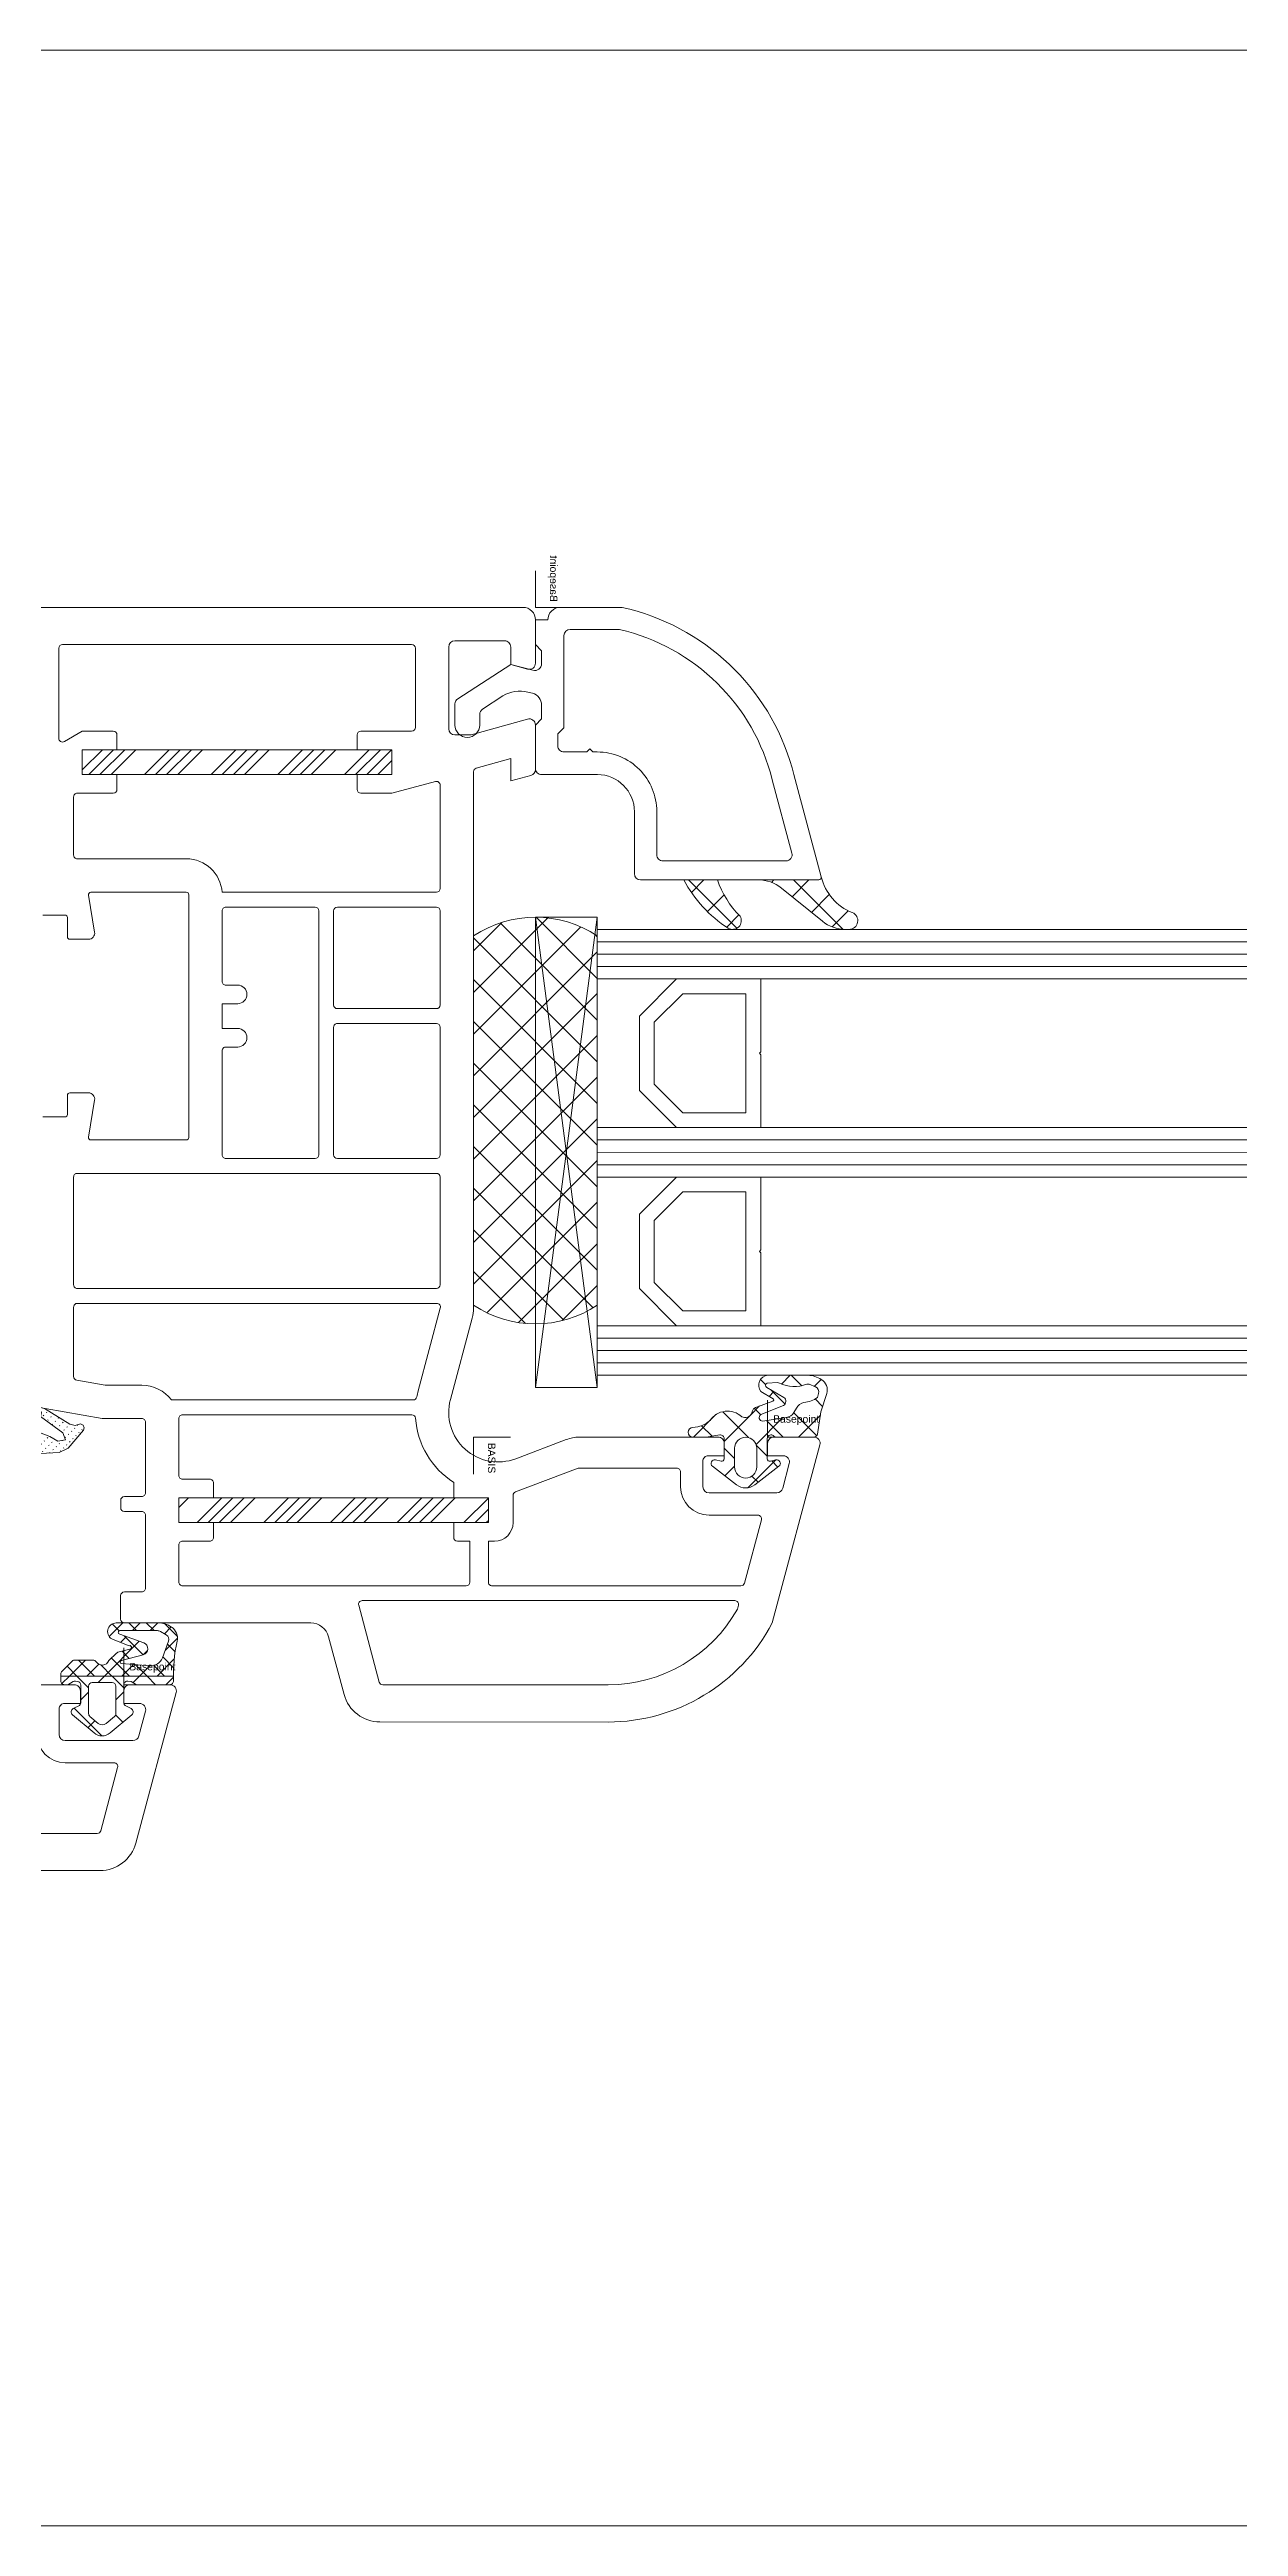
# Model space of a CAD drawing. Header units: millimetres. Extents: x 2258 to 5600, y 711 to 2563.
# Drawn here: x 3152.07 to 3155.78, y 2003.94 to 2011.66 of the extents above; entities that cross this region are included whole.
import ezdxf

# ---------------------------------------------------------------- set-up
doc = ezdxf.new("R2010")
doc.units = ezdxf.units.MM
for name, color, linetype, lineweight in [('PQI-A-IN-ELEV', 245, 'Continuous', 9), ('PQI-A-IN-FURN', 39, 'Continuous', 13), ('PQI-A-WIN', 140, 'Continuous', 13)]:
    doc.layers.add(name, color=color, linetype=linetype, lineweight=lineweight)
doc.styles.get("Standard").update_dxf_attribs({"font": 'arial.ttf'})
pattern_1 = [(135, (-4.599427157802303, -2.000253202709217), (1.414213562373095, 1.414213562373094), []), (44.99999999999997, (-4.599427157802303, -2.000253202709217), (1.414213562373095, -1.414213562373095), [])]

# ---------------------------------------------------------------- blocks, each defined once
blk = doc.blocks.new('*X39')
for p, q in [((31.19993464295712, -72.6786784701504), (31.97808007457636, -71.90053303853117)), ((32.67215374721784, -73.90053303853122), (34.67215374721786, -71.9005330385312)), ((33.5701797472178, -73.90053303853122), (35.57017974721782, -71.9005330385312)), ((34.46820574721787, -73.90053303853122), (36.46820574721791, -71.9005330385312)), ((35.36623374721781, -73.90053303853122), (37.36623374721785, -71.9005330385312)), ((38.06030741985939, -73.90053303853117), (40.06030741985934, -71.9005330385312)), ((38.95833341985932, -73.9005330385312), (40.95833341985929, -71.9005330385312)), ((39.85635941985942, -73.90053303853117), (41.85635941985938, -71.9005330385312)), ((40.75438741985936, -73.90053303853117), (42.75438741985934, -71.9005330385312)), ((43.44846109250081, -73.9005330385312), (45.44846109250085, -71.90053303853117)), ((44.34648709250078, -73.9005330385312), (46.34648709250081, -71.90053303853117)), ((45.24451309250085, -73.9005330385312), (47.24451309250087, -71.90053303853117)), ((46.14254109250079, -73.9005330385312), (48.14254109250082, -71.90053303853117)), ((48.83661476514236, -73.9005330385312), (50.83661476514234, -71.90053303853122)), ((49.73464076514229, -73.90053303853122), (51.73464076514229, -71.90053303853122)), ((50.6326667651424, -73.9005330385312), (52.63266676514238, -71.90053303853122)), ((51.53069476514231, -73.90053303853122), (53.53069476514233, -71.90053303853122)), ((54.22476843778382, -73.90053303853122), (56.19992510621398, -71.92537637010105)), ((55.12279443778377, -73.90053303853122), (56.19992510621395, -72.82340237010098)), ((56.02082043778384, -73.90053303853122), (56.19992510621395, -73.72142837010112))]:
    blk.add_line(p, q)
blk = doc.blocks.new('*X40')
for p, q in [((23.39988581483212, -13.12680322657752), (25.02614989936285, -11.50053914204682)), ((23.92417589936278, -13.50053914204682), (25.92417589936281, -11.50053914204682)), ((24.82220189936285, -13.50053914204682), (26.82220189936288, -11.50053914204682)), ((25.72022989936281, -13.50053914204682), (27.72022989936284, -11.50053914204682)), ((28.41430357200433, -13.50053914204685), (30.41430357200435, -11.50053914204682)), ((29.3123295720043, -13.50053914204685), (31.31232957200428, -11.50053914204685)), ((30.21035557200438, -13.50053914204685), (32.21035557200437, -11.50053914204682)), ((31.10838357200433, -13.50053914204685), (33.1083835720043, -11.50053914204685)), ((33.80245724464581, -13.50053914204682), (35.80245724464584, -11.50053914204682)), ((34.70048324464577, -13.50053914204682), (36.7004832446458, -11.50053914204682)), ((35.59850924464585, -13.50053914204682), (37.59850924464587, -11.50053914204682)), ((36.49653724464579, -13.50053914204682), (38.49653724464583, -11.50053914204682)), ((39.19061091728729, -13.50053914204682), (41.19061091728729, -11.50053914204679)), ((40.08863691728726, -13.50053914204682), (42.08863691728722, -11.50053914204682)), ((40.98666291728732, -13.50053914204682), (42.98666291728733, -11.50053914204679)), ((41.88469091728729, -13.50053914204682), (43.88469091728725, -11.50053914204682)), ((44.57876458992878, -13.50053914204682), (46.57876458992881, -11.50053914204682)), ((45.47679058992874, -13.50053914204682), (47.47679058992878, -11.50053914204682)), ((46.37481658992881, -13.50053914204682), (48.37481658992886, -11.50053914204682)), ((47.27284458992878, -13.50053914204682), (48.39987818543757, -12.37350554653801))]:
    blk.add_line(p, q)
blk = doc.blocks.new('*X41')
for p, q in [((54.99985186402648, -31.087261134794), (61.00601975375861, -25.08109324506187)), ((54.99985186402648, -27.71966508939307), (57.27450227647316, -25.44501467694639)), ((54.99985186402648, -34.45485718019493), (63.6577245844264, -25.79698445979503)), ((64.99985186402648, -33.32389141001726), (57.15847075292793, -25.48251029891871)), ((64.99985186402648, -29.95629536461633), (60.06881868517122, -25.02526218576104)), ((64.99985186402648, -36.6914874554182), (54.99985186402648, -26.69148745541818)), ((54.99985186402648, -37.82245322559585), (64.99985186402648, -27.82245322559587)), ((64.99985186402648, -26.5886993192154), (64.83690520496697, -26.42575266015587)), ((64.99985186402648, -40.05908350081911), (54.99985186402648, -30.05908350081912)), ((54.99985186402648, -41.19004927099679), (64.99985186402648, -31.1900492709968)), ((64.99985186402648, -43.42667954622004), (54.99985186402648, -33.42667954622005)), ((54.99985186402648, -44.55764531639772), (64.99985186402648, -34.55764531639772)), ((64.99985186402648, -46.794275591621), (54.99985186402648, -36.79427559162097)), ((54.99985186402648, -47.92524136179865), (64.99985186402648, -37.92524136179866)), ((64.99985186402648, -50.16187163702193), (54.99985186402648, -40.1618716370219)), ((54.99985186402648, -51.29283740719959), (64.99985186402648, -41.29283740719959)), ((64.99985186402648, -53.52946768242285), (54.99985186402648, -43.52946768242285)), ((54.99985186402648, -54.6604334526005), (64.99985186402648, -44.66043345260053)), ((64.66525748148851, -56.56246934528583), (54.99985186402648, -46.89706372782377)), ((56.06869944130799, -56.95918192071993), (64.99985186402648, -48.02802949800145)), ((62.29639050405407, -57.56119841325233), (54.99985186402648, -50.26465977322471)), ((58.64072724525436, -57.75475016217449), (64.99985186402648, -51.39562554340239)), ((59.1885293800865, -57.82093333468568), (54.99985186402647, -53.63225581862565)), ((62.16959604598446, -57.59347740684532), (64.99985186402645, -54.76322158880331))]:
    blk.add_line(p, q)
blk = doc.blocks.new('BASIS')
for q in [(0, 2.998156985077132), (3, 0)]:
    blk.add_line((0, 0), q)
blk.add_text('BASIS', height=0.6).set_placement((0.45, 1.17))
blk = doc.blocks.new('GLASDATABASE6')
for p, q in [((-35, 0), (-35, 60)), ((-34, 0), (-34, 60)), ((-33, 0), (-33, 60)), ((-19, 0), (-19, 60)), ((-18, 0), (-18, 60)), ((-17, 0), (-17, 60)), ((-3, 0), (-3, 60)), ((-2, 0), (-2, 60)), ((-1, 0), (-1, 60)), ((1, 0), (-37, -5)), ((1, -5), (-37, 0))]:
    blk.add_line(p, q)
for points in [[(-32, 0), (-32, 60), (-36, 60), (-36, 0)], [(-32, 13.2), (-26.12, 13.2), (-26, 13.1), (-25.88, 13.2), (-20, 13.2), (-20, 60), (-32, 60)], [(-16, 0), (-16, 60), (-20, 60), (-20, 0)], [(-16, 13.2), (-10.12, 13.2), (-10, 13.1), (-9.879999999999999, 13.2), (-4, 13.2), (-4, 60), (-16, 60)], [(0, 0), (0, 60), (-4, 60), (-4, 0)], [(-21.2, 12), (-21.2, 6.897056274847714), (-23.49705627484771, 4.6), (-28.50294372515229, 4.6), (-30.8, 6.897056274847714), (-30.8, 12)], [(-5.2, 12), (-5.2, 6.897056274847714), (-7.497056274847714, 4.6), (-12.50294372515229, 4.6), (-14.8, 6.897056274847714), (-14.8, 12)], [(-20, 6.4), (-23, 3.4), (-29, 3.4), (-32, 6.4), (-32, 0), (-20, 0)], [(-4, 6.4), (-7, 3.4), (-13, 3.4), (-16, 6.4), (-16, 0), (-4, 0)], [(1, 0), (1, -5), (-37, -5), (-37, 0)], [(0, 0), (0, 0)], [(0, 0), (0, 0)]]:
    blk.add_lwpolyline(points, close=True)
blk.add_blockref('BASIS', (5, -10))
blk = doc.blocks.new('BASEPOINT')
for p, q in [((0.0001424139276124947, -6.579969547004794e-08), (0.0001424139276124947, 2.998156919277449)), ((-7.890404418731123e-08, 0.0005381883725030789), (2.956911949821283, 0.0005381883725030789))]:
    blk.add_line(p, q)
blk.add_text('Basepoint', height=0.6).set_placement((0.4501424139276011, 1.169999934200292))
blk = doc.blocks.new('PRJ_INSERT_85_593613108106', base_point=(-0.0001424139276196001, -0.004747371343455598))
h = blk.add_hatch()
h.set_pattern_fill('NETZ', color=256, scale=2, angle=45, style=0)
h.set_pattern_definition([(45, (-0.01389161445933955, -1.505601863530956), (-1.414213562373095, 1.414213562373095), []), (135, (-0.01389161445933955, -1.505601863530956), (-1.414213562373095, -1.414213562373095), [])])
edge = h.paths.add_edge_path()
edge.add_line((-0.0240104108701189, -0.1176216631265561), (-0.02389214782785132, -1.751249792745625))
edge.add_arc((0.176107851648112, -1.75123531416989), 0.2000000000000078, 180.0041478063841, 284.6764953794309)
edge.add_line((0.2267800752628091, -1.944709668423684), (0.6662781662196124, -1.829602187491183))
edge.add_arc((0.7353653404599072, -2.121538759978421), 0.3000000000000194, -52.53205809224312, 103.31418005131201, ccw=False)
edge.add_line((0.9178605716399488, -2.359646908928653), (-1.032212942825495, -3.85425815348097))
edge.add_arc((-1.764438559540167, -2.898896826528244), 1.203690001125745, 232.53205809223311, 307.467941905729, ccw=False)
edge.add_line((-2.496664176288846, -3.854258153455021), (-4.446737690726678, -2.359646908923963))
edge.add_arc((-4.264242459540242, -2.121538759978421), 0.3000000000000488, 76.68581994565773, 232.5320580907248, ccw=False)
edge.add_line((-4.1951552852845, -1.829602187494856), (-3.754900199323771, -1.945429745507347))
edge.add_arc((-3.704013472912607, -1.752011698068372), 0.1999999999999996, 255.2599722088741, 359.995858140213)
edge.add_line((-3.50401347343518, -1.752026155886369), (-3.50389584668028, -0.1248545592313093))
edge.add_arc((-3.803895845896363, -0.1248328725041574), 0.2999999999999975, 359.9958581402137, 459.1023245148401)
edge.add_line((-3.851355283976659, 0.1713893443147754), (-4.950727937464706, -0.004747371343256646))
edge.add_line((-4.950727937464762, -0.004747371343455598), (-6.019494441510773, -0.004747371343455598))
edge.add_arc((-6.019494441510801, 0.3901827702591163), 0.3949301416024085, 90.86448907829413, 270, ccw=False)
edge.add_arc((-6.056325811742113, 2.831071823694401), 2.046236776290232, 270.8644890782956, 313.733955939445)
edge.add_arc((-3.235014049410665, 0.3910060758626059), 1.703948823724965, 47.60407214988021, 145.64615927907, ccw=False)
edge.add_arc((-1.818596038702026, 2.185603647068319), 0.5992585253156713, 243.4847385784447, 336.7256777994012)
edge.add_arc((-0.6937920954793526, 1.889229801669899), 0.5773938121432611, 101.3565231042486, 174.0765815545262, ccw=False)
edge.add_line((-0.807488696739938, 2.455318749771777), (0.4321151604429616, 2.91258050951609))
edge.add_arc((0.4042534404612752, 3.008796542204436), 0.1001688593658202, 286.1496740795777, 418.7666157249806)
edge.add_line((0.4561935295836292, 3.094447155328908), (-0.5301651129944958, 3.688188095422895))
edge.add_arc((0.08463363531393497, 4.198628143283713), 0.7990785589550591, 94.5471078223564, 219.7013401903247, ccw=False)
edge.add_line((0.02128370902698862, 4.995191593500294), (3.273977838970836, 4.995191593500294))
edge.add_arc((3.190313730691287, 2.884058543274023), 2.112790202261629, 57.025055787439385, 87.73055840337202, ccw=False)
edge.add_arc((3.811591897999278, 3.784437519225321), 1.019785715748104, -14.620117531584583, 58.775147166172076, ccw=False)
edge.add_line((4.798357569195446, 3.527034302087941), (4.309732996441539, 2.034955997797177))
edge.add_line((4.309732996441539, 2.034955997797397), (4.03074818194969, 0.2489522450542268))
edge.add_arc((3.73434259077726, 0.2952526286567263), 0.3000000000000048, 270, 351.12179201912636, ccw=False)
edge.add_line((3.73434259077726, -0.004747371343455598), (0.6691997514491135, -0.004747371343455598))
edge.add_arc((0.6660394447463887, 0.1952276582528611), 0.2000000000012296, 218.7302940812033, 270.90539886077505, ccw=False)
edge.add_arc((0.2759895883438048, -0.1175999452630094), 0.3000000000000096, 38.73029408120549, 180.004147806382)
edge = h.paths.add_edge_path(flags=16)
edge.add_line((-2.664434219540112, -0.9045969161272751), (-2.664434219540055, -2.403154883810842))
edge.add_arc((-1.764424589540113, -2.403154883820207), 0.9000096299999143, 179.9999999994043, 359.9999999994042)
edge.add_line((-0.8644149595402268, -2.403154883829529), (-0.8644149595402268, -0.9045969161273746))
edge.add_arc((-1.764424589540113, -0.9045969161272751), 0.9000096299999569, 359.999999999996, 539.9999999999959)
edge = h.paths.add_edge_path(flags=16)
edge.add_line((-0.3894343082299656, 1.287793481836616), (1.514444910504039, 1.59245111498474))
edge.add_arc((1.441464115708982, 2.388690849935756), 0.7995773332978271, 275.2369160763339, 330.0179049878408)
edge.add_line((2.134043299175914, 1.989118595453419), (2.334665857769664, 2.336576481195607))
edge.add_arc((3.200735669359688, 1.836488610403649), 1.000082395135983, 105.00125677328151, 149.9969123307154, ccw=False)
edge.add_arc((2.817837540776395, 4.784741049308195), 1.986129615232382, 273.5805314967321, 307.4968943447179)
edge.add_line((4.026831232525524, 3.208972950311818), (4.116453730084118, 3.520914097162404))
edge.add_arc((3.714071713722888, 3.658630433182452), 0.4252964569540799, 341.1063499677235, 429.1150177702562)
edge.add_line((3.865686975933727, 4.055984039636769), (3.360857569195446, 4.277376194330373))
edge.add_arc((3.279889148906364, 3.989518184018834), 0.2990286260288841, 74.2898211115462, 111.3312844558565)
edge.add_arc((2.169077541172896, 6.941476150272592), 2.855035152545496, 244.8656263946021, 290.5467696793404, ccw=False)
edge.add_arc((0.7969451800828438, 4.101175200592252), 0.3012688786273377, 58.03832915147904, 89.68804039216)
edge.add_line((0.7985854973570667, 4.402439613672414), (-0.04200211860974434, 4.361434002252736))
edge.add_arc((0.03461850688779577, 4.18942321770669), 0.1883040898435154, 114.0101430210588, 244.9205428975376)
edge.add_line((-0.04519883491832388, 4.018872280450978), (1.321959101177868, 3.195910473200001))
edge.add_arc((1.117509373383996, 2.893382174622047), 0.3651343076671621, -64.05102949447428, 55.949028899594225, ccw=False)
edge.add_line((1.277281366802868, 2.565059204431691), (-0.5472955536418169, 1.818419016736229))
edge.add_arc((-0.3934616876832706, 1.57538998515588), 0.2876247007937646, 122.3332194484655, 270.8022933547232)
for points in [[(-2.496664176288846, -3.854258153455021, 0.339142292364), (-1.032212942825481, -3.854258153480941), (0.9178605716399488, -2.359646908928653, 0.8086737724611405), (0.6662781662196267, -1.829602187491219), (0.2267800752628091, -1.944709668423684, -0.4913693427341452), (-0.02389214782783711, -1.751249792745512), (-0.0240104108701189, -0.1176216631265561, -0.708523374386479), (0.5100195021847185, 0.07009661684605817, 0.2316730953534543), (0.6691997514491277, -0.004747371343455598), (3.73434259077726, -0.004747371343455598, 0.3695233403091967), (4.030748181949662, 0.2489522450541699), (4.309732996441539, 2.034955997797397), (4.798357569195446, 3.527034302087941, 0.3316638372042809), (4.340246759869274, 4.656496544214406, 0.1347854679543906), (3.273977838970836, 4.995191593500294), (0.02128370902698862, 4.995191593500294, 0.6077360405967449), (-0.5301651129944958, 3.688188095422902), (0.4561935295836292, 3.094447155328908, -0.6532414826529297), (0.4321151604430042, 2.912580509515919), (-0.807488696739938, 2.455318749771777, 0.3283967986449405), (-1.26810304024059, 1.948816318842091, -0.4308798185662256), (-2.086126721881215, 1.649377842279591, 0.4559480533225359), (-4.641740328993137, 1.352547946092727, -0.1892659076963614), (-6.025452992789724, 0.785067959159278, 0.9924842238198461), (-6.019494441510801, -0.004747371343455598), (-4.950727937464762, -0.004747371343455598), (-3.851355283976659, 0.1713893443147754, -0.4615697110583747), (-3.50389584668028, -0.1248545592313803), (-3.50401347343518, -1.752026155886369, -0.4917135655221725), (-3.754900199323743, -1.945429745507454), (-4.1951552852845, -1.829602187494856, 0.8086737724720517), (-4.44673769072665, -2.359646908923878)], [(-0.3894343082299656, 1.287793481836616), (1.514444910504039, 1.592451114984669, 0.2436858438149983), (2.134043299175914, 1.989118595453419), (2.334665857769664, 2.336576481195607, -0.1988926612234861), (2.941874109722789, 2.802488346429982, 0.1490779346963349), (4.026831232525524, 3.208972950311818), (4.116453730084118, 3.520914097162404, 0.404070220630384), (3.865686975933727, 4.055984039636769), (3.360857569195446, 4.277376194330373, 0.1630460638099448), (3.171114527203258, 4.268061180444874, -0.2020038447891081), (0.9564224114195667, 4.356772442194142, 0.1389825561770618), (0.7985854973570667, 4.402439613672414), (-0.04200211860973013, 4.361434002252736, 0.6426690475485356), (-0.04519883491832388, 4.018872280450978), (1.321959101177868, 3.195910473200001, -0.577350608912599), (1.277281366802868, 2.565059204431691), (-0.5472955536417885, 1.818419016736243, 0.7567679501140765)], [(-2.664434219540112, -0.9045969161272751), (-2.664434219539999, -2.403154883810657, 0.9999999999999997), (-0.8644149595402268, -2.403154883829529), (-0.8644149595402268, -0.9045969161272751, 1)]]:
    blk.add_lwpolyline(points, format="xyb", close=True)
blk.add_blockref('BASEPOINT', (-0.0001424139276196001, -0.004747371343455598))
blk = doc.blocks.new('PRJ_INSERT_84_593613108109', base_point=(-0.0001424139276124947, 6.579969635822636e-08))
h = blk.add_hatch()
h.set_pattern_fill('NETZ', color=256, scale=2, angle=-135, style=0)
h.set_pattern_definition(pattern_1)
edge = h.paths.add_edge_path()
edge.add_arc((-25.2986551748821, 25.33685661379517), 0.7009491730178186, 21.51182172263535, 179.9580202232992)
edge.add_line((-25.99960415975543, 25.33737018892023), (-25.99960415975543, 25.04407319476772))
edge.add_arc((-22.99300567432547, 25.04730335869381), 3.006600220606113, 180.0615561704665, 218.4438120667934)
edge.add_line((-25.34782986281486, 23.17795910793259), (-22.66887832759071, 19.87456954780984))
edge.add_arc((-24.99886901093642, 17.98482262943097), 3.000000000000037, 9.094947017729282e-13, 39.0438988427839, ccw=False)
edge.add_line((-21.99886901093638, 17.98482262943102), (-21.99960415975543, 22.89588363291494))
edge.add_arc((-21.80286819986766, 22.89686949340595), 0.1967384299873035, 73.53864963038978, 180.2871115812252, ccw=False)
edge.add_arc((-20.77735667004206, 27.1363973986147), 4.165315481917134, 201.7354703606924, 256.536940679372, ccw=False)
h = blk.add_hatch()
h.set_pattern_fill('NETZ', color=256, scale=2, angle=-135, style=0)
h.set_pattern_definition(pattern_1)
edge = h.paths.add_edge_path()
edge.add_arc((-25.29884118967663, 15.92990097243664), 0.6999557455590304, 57.98631243675442, 211.9210534334455, ccw=False)
edge.add_arc((-19.3226781381968, 22.23154655800048), 8.000000000000085, 225.5218146126667, 250.4566767224353)
edge.add_line((-21.99883435313792, 14.69243600613606), (-21.99883435313792, 11.99243600613607))
edge.add_arc((-17.18761768759084, 21.15341065885029), 10.347524457111, 212.7227798498215, 242.2921684265773, ccw=False)
for points in [[(-24.64653276932265, 25.5938899021485, 0.8276115379937076), (-25.99960415975543, 25.33737018892023), (-25.99960415975543, 25.04407319476772, 0.1690577026555226), (-25.34782986281486, 23.17795910793259), (-22.66887832759071, 19.87456954780984, -0.172028633719733), (-21.99886901093638, 17.98482262943102), (-21.99960415975543, 22.89588363291494, -0.502665873903851), (-21.74711872695017, 23.08554383215738, -0.2437805197364005)], [(-2.9996041597554, -0.0002532027091888267), (-0.9996041597554282, -0.0002532027091888267), (-0.9996041597554282, 0.9997467972908112, 0.4142135623730953), (0.0003958402445718434, 1.999746797290811), (0.0003958402445718434, 6.99968576213459, 0.2754497923217082), (-12.95498746053668, 20.72978830119703), (-13.4987801833969, 20.87547921919773), (-21.74711872695017, 23.08554383215738, 0.4908735731119964), (-21.99960363186992, 22.89235716621636), (-21.99960415975543, 8.498831269947061, 0.4134286014123665), (-21.49878018514605, 7.99883126994709), (-16.49917691366168, 7.99895334025959, -0.4140724336333067), (-13.4993600191304, 4.99901437541584), (-13.4997262300679, 0.4997467972908396, 0.4145422967863972), (-12.99972623005545, -0.0002532027091888267), (-9.4996041597554, -0.0002532027091888267), (-8.999604159755428, 0.4997467972908112), (-7.900301253550346, 0.4997467972908112, -0.3394542588633756), (-6.934375427261251, -0.2414341576066761), (-6.833775398766115, -0.616878575193482, -0.2125565616700221), (-7.151913544625224, -2.625523775487352), (-8.221519635700396, -4.272572720216715, -0.2539676464749438), (-8.64085491967311, -4.500253202709189), (-9.4996041597554, -4.500253202709189, 0.9999999999999998), (-9.499604159755428, -6.500253202709189), (-7.793416178963419, -6.500253202709189, 0.2539676464749436), (-7.374080894990705, -6.272572720216715), (-4.599604159755422, -2.000253202709189), (-5.080515119112796, -0.2054690684707623, -0.4931454260313039), (-4.539383952963, 0.4997467972908112), (-3.499604159755428, 0.4997467972908112)], [(-11.42529910746382, 4.398301554569116), (-11.67521772063223, 4.648220167737549), (-11.67518934724402, 4.99681561511963, 0.4143806464059874), (-16.47699159288866, 9.798953292317549), (-19.97463643905309, 9.798867893821665, -0.4142192835227657), (-20.47464864704703, 10.29886545226626), (-20.47469716813362, 20.23598399228959, -0.4931444461757075), (-19.84529152645141, 20.71895038669777), (-13.92035110165813, 19.13141841279122, -0.2806694375655193), (-1.775433314866724, 6.796828412494932), (-1.775433314866724, 2.799947168277612, -0.4141795785361847), (-2.27537530013138, 2.299947171643282), (-9.721617126769878, 2.299083188139662), (-10.22101444201963, 1.799746797290851), (-11.17540886933981, 1.799746797290823, -0.4142374021652741), (-11.67540886768362, 2.299787494018688), (-11.67525840742312, 4.148342254609815)], [(-25.89294784582112, 15.55979919337321, -0.7949711117343725), (-24.92777936059083, 16.52340848269796, 0.1092301940154678), (-21.99883435313792, 14.69243600613606), (-21.99883435313792, 11.99243600613607, -0.1297415055080829)]]:
    blk.add_lwpolyline(points, format="xyb", close=True)
blk.add_blockref('BASEPOINT', (-0.0001424139276124947, 6.579969635822636e-08))
blk = doc.blocks.new('PRJ_INSERT_77_593613123138', base_point=(370.0591615602781, 296.904111493457))
h = blk.add_hatch()
h.set_pattern_fill('ACAD_ISO07W100', color=256, scale=0.1, angle=45, style=0)
h.set_pattern_definition([(45.00000000000001, (96.33290821566521, -202.4814861769743), (0.3535533905932738, -0.3535533905932737), [0.05, -0.3])])
h.paths.add_polyline_path([(370.2626288746902, 307.2572055504933), (370.3826278046902, 306.9672046304934), (371.4626296346902, 306.5772052504933), (372.4226287246902, 306.0372043304934), (372.7726271946902, 306.0272021904933), (372.9026282646902, 306.2272067704934), (372.0326293346902, 308.7072025004933), (372.2526267346902, 308.8172031104933), (372.3726294846903, 309.1872058604933), (372.2526267346902, 309.3972049404933), (372.0326293346902, 309.5072055504933), (371.7226279546902, 309.4172092104934), (370.4026282646902, 311.2372012804934), (369.8526290246903, 311.4372058604934), (369.7226279546902, 310.8272052504934), (370.1226294846903, 310.1872058604934), (370.3826278046902, 309.4872012804933), (370.4926284146902, 308.7372012804933), (370.4526275046902, 307.9872012804933)], flags=16)
h.paths.add_polyline_path([(370.5926268946902, 306.0872073804933), (370.0526297946902, 305.7572055504933), (369.9726279546902, 305.1272006704933), (370.1626265846902, 304.3872028004934), (368.4726279546902, 304.1872058604933), (368.8226264346902, 310.9472079904934), (369.1726287246902, 311.6572070804933), (370.6226294846903, 312.8972049404934), (370.8026297946902, 312.9672046304934), (371.0326293346902, 312.8872028004933), (371.1226294846903, 312.6472049404934), (370.9926284146902, 312.2372012804934), (371.1126273446902, 311.7972064704933), (372.3826278046902, 309.7572055504933), (372.6426299446903, 308.6872058604933), (373.5926268946902, 306.1372028004934), (372.9926284146902, 305.3472018904934), (372.0026267346902, 305.4772067704934), (371.1226294846903, 305.9672046304934)])
h = blk.add_hatch()
h.set_pattern_fill('ANSI37', color=256, scale=0.5, style=0)
h.set_pattern_definition([(45.00000000000001, (96.33290821566521, -202.4814861769743), (1.122532015133644, -1.122532015133644), []), (315, (96.33290821566521, -202.4814861769743), (-1.122532015133644, -1.122532015133644), [])])
edge = h.paths.add_edge_path()
edge.add_arc((364.2139190631738, 297.402952210202), 0.4999999999999765, 120.8947328406612, 276.9882955879087)
edge.add_line((364.2747523546797, 296.9066666969694), (365.8291620202781, 297.0972018904934))
edge.add_line((365.8291620202781, 297.0972018904934), (366.0591615602781, 296.9372058604933))
edge.add_line((366.0591615602781, 296.9372058604933), (366.0591615602781, 295.5872073804933))
edge.add_line((366.0591615602781, 295.5872073804933), (365.9691614102782, 295.3772044804933))
edge.add_line((365.9691614102782, 295.3772044804933), (365.3991617102781, 294.9572025004933))
edge.add_line((365.3991617102781, 294.9572025004933), (365.3091615602781, 294.7272067704934))
edge.add_line((365.3091615602781, 294.7272067704934), (365.3691610302782, 294.5572047904934))
edge.add_line((365.3691610302782, 294.5572047904934), (365.4191621702781, 294.5072055504933))
edge.add_line((365.4191621702781, 294.5072055504933), (367.4191621702781, 292.8372073804933))
edge.add_line((367.4191621702781, 292.8372073804933), (368.6991609502782, 292.8372073804933))
edge.add_line((368.6991609502782, 292.8372073804933), (370.6991609502782, 294.5072055504933))
edge.add_line((370.6991609502782, 294.5072055504933), (370.8091615602781, 294.7272067704934))
edge.add_line((370.8091615602781, 294.7272067704934), (370.7191614102782, 294.9572025004933))
edge.add_line((370.7191614102782, 294.9572025004933), (370.1491617102781, 295.3772044804933))
edge.add_line((370.1491617102781, 295.3772044804933), (370.0591615602781, 295.5872073804933))
edge.add_line((370.0591615602781, 295.5872073804933), (370.0591615602781, 296.9372058604933))
edge.add_line((370.0591615602781, 296.9372058604933), (370.2891611002781, 297.0972018904934))
edge.add_line((370.2891611002781, 297.0972018904934), (371.8341112121234, 296.9078259892771))
edge.add_arc((371.894944577482, 297.404111493457), 0.5000000000000268, 263.0116958858569, 406.2845243053848)
edge.add_line((372.2404834077912, 297.7655017489269), (371.1091608002781, 298.8472018904934))
edge.add_line((371.1091608002781, 298.8472018904934), (370.1626265846902, 304.3872028004934))
edge.add_line((370.1626265846902, 304.3872028004934), (368.4726279546902, 304.1872058604933))
edge.add_line((368.4726279546902, 304.1872058604933), (368.8197329087203, 299.1406875398265))
edge.add_arc((368.3216274998939, 299.0972018904934), 0.4999999999999836, 270, 364.9893918508951, ccw=False)
edge.add_line((368.3216274998939, 298.5972018904934), (365.3291620202781, 298.5972018904934))
edge.add_line((365.3291620202781, 298.5972018904934), (365.1691621702781, 298.5572086004934))
edge.add_line((365.1691621702781, 298.5572086004934), (363.957187878871, 297.8320082659878))
h.paths.add_polyline_path([(369.2591623202782, 296.5972018904934), (369.1491617102781, 296.8372073804933), (368.9591630902781, 296.8972049404933), (367.1591600302781, 296.8972049404933), (366.8591608002781, 296.5972018904934), (366.8591608002781, 294.6072040204933), (366.9691614102782, 294.3772044804933), (367.8691629302782, 293.4972034104933), (368.2491601902781, 293.4972034104933), (369.1491617102781, 294.3772044804933), (369.2591623202782, 294.6072040204933)], flags=16)
for points in [[(370.5926268946902, 306.0872073804933), (370.0526297946902, 305.7572055504933), (369.9726279546902, 305.1272006704933), (370.1626265846902, 304.3872028004934), (368.4726279546902, 304.1872058604933), (368.8226264346902, 310.9472079904934), (369.1726287246902, 311.6572070804933), (370.6226294846903, 312.8972049404934), (370.8026297946902, 312.9672046304934), (371.0326293346902, 312.8872028004933), (371.1226294846903, 312.6472049404934), (370.9926284146902, 312.2372012804934), (371.1126273446902, 311.7972064704933), (372.3826278046902, 309.7572055504933), (372.6426299446903, 308.6872058604933), (373.5926268946902, 306.1372028004934), (372.9926284146902, 305.3472018904934), (372.0026267346902, 305.4772067704934), (371.1226294846903, 305.9672046304934)], [(370.2626288746902, 307.2572055504933), (370.3826278046902, 306.9672046304934), (371.4626296346902, 306.5772052504933), (372.4226287246902, 306.0372043304934), (372.7726271946902, 306.0272021904933), (372.9026282646902, 306.2272067704934), (372.0326293346902, 308.7072025004933), (372.2526267346902, 308.8172031104933), (372.3726294846903, 309.1872058604933), (372.2526267346902, 309.3972049404933), (372.0326293346902, 309.5072055504933), (371.7226279546902, 309.4172092104934), (370.4026282646902, 311.2372012804934), (369.8526290246903, 311.4372058604934), (369.7226279546902, 310.8272052504934), (370.1226294846903, 310.1872058604934), (370.3826278046902, 309.4872012804933), (370.4926284146902, 308.7372012804933), (370.4526275046902, 307.9872012804933)], [(369.2591623202782, 296.5972018904934), (369.1491617102781, 296.8372073804933), (368.9591630902781, 296.8972049404933), (367.1591600302781, 296.8972049404933), (366.8591608002781, 296.5972018904934), (366.8591608002781, 294.6072040204933), (366.9691614102782, 294.3772044804933), (367.8691629302782, 293.4972034104933), (368.2491601902781, 293.4972034104933), (369.1491617102781, 294.3772044804933), (369.2591623202782, 294.6072040204933)]]:
    blk.add_lwpolyline(points, close=True)
blk.add_lwpolyline([(363.957187878871, 297.8320082659878, 0.8104602076721642), (364.2747523546797, 296.9066666969694), (365.8291620202781, 297.0972018904934), (366.0591615602781, 296.9372058604933), (366.0591615602781, 295.5872073804933), (365.9691614102782, 295.3772044804933), (365.3991617102781, 294.9572025004933), (365.3091615602781, 294.7272067704934), (365.3691610302782, 294.5572047904934), (365.4191621702781, 294.5072055504933), (367.4191621702781, 292.8372073804933), (368.6991609502782, 292.8372073804933), (370.6991609502782, 294.5072055504933), (370.8091615602781, 294.7272067704934), (370.7191614102782, 294.9572025004933), (370.1491617102781, 295.3772044804933), (370.0591615602781, 295.5872073804933), (370.0591615602781, 296.9372058604933), (370.2891611002781, 297.0972018904934), (371.8341112121234, 296.9078259892771, 0.7217059250208615), (372.2404834077912, 297.7655017489269), (371.1091608002781, 298.8472018904934), (370.1626265846902, 304.3872028004934), (368.4726279546902, 304.1872058604933), (368.8197329087203, 299.1406875398265, -0.4399552836846325), (368.3216274998939, 298.5972018904934), (365.3291620202781, 298.5972018904934), (365.1691621702781, 298.5572086004934)], format="xyb", close=True)
blk.add_blockref('BASEPOINT', (370.0591615602781, 296.904111493457))
blk = doc.blocks.new('244234EZ')
h = blk.add_hatch()
h.set_pattern_fill('NETZ', color=256, angle=45, style=0)
h.set_pattern_definition([(45, (0.01020141601271446, -1.498066991095954), (-0.7071067811865475, 0.7071067811865476), []), (135, (0.01020141601271446, -1.498066991095954), (-0.7071067811865476, -0.7071067811865475), [])])
h.paths.add_polyline_path([(4.008078502913222, 0.7015572627653923, -0.04835307895780901), (4.303823118820566, 3.532424224166834, 0.3319211071679742), (3.845955810543963, 4.662804514641349, 0.1614346972429617), (2.779686889645509, 5.001498133415765), (-0.6049478013112477, 5.001498133415764, 0.8315432364911673), (-0.8560341563469525, 3.648078988526671), (0.43162628173537, 3.153275400871819, -1.190626430510797), (0.5034884964394981, 2.88506940612011), (-0.4655004301875263, 2.625441762988365, 0.1296938749465605), (-0.5983473197203235, 2.549425338780542), (-1.20320037842088, 1.95383349108178, -0.6014879446624487), (-2.236571083833349, 1.864532395719669, 0.254498919795523), (-2.488499425651867, 2.001640413975412), (-3.957449179689695, 2.001624018348985, 0.1989094666118807), (-4.169577865607145, 1.913756052723637), (-4.994269180354968, 1.089064737975818, 0.1989123673796596), (-5.082137145999006, 0.8769327036198491), (-5.082137145999006, 0.7015447420383105)])
h.paths.add_polyline_path([(-0.1904933190871827, 1.719282615234464, -0.9176289392039193), (-0.19180589099426, 1.958971851091358), (1.570990037036942, 2.431272729874328, 0.7332383087249621), (1.612600442385188, 3.38408464420482), (-0.3194380188017371, 4.087288767571037, -1), (-0.2680883789091605, 4.378243357414789), (2.713463470503889, 4.377261227260397, -0.1340649279655961), (2.967535276667598, 4.307800217017941), (3.436031043195062, 4.031149930478546, -0.3557455022548623), (3.622162780758802, 3.527220637077858), (3.116654357907226, 2.175391108269227, -0.3353238355422854), (2.094986877438471, 1.535178095573969)], flags=16)
h = blk.add_hatch()
h.set_pattern_fill('NETZ', color=256, scale=2, angle=45, style=0)
h.set_pattern_definition([(45, (0.01020141601271446, -1.498066991095954), (-1.414213562373095, 1.414213562373095), []), (135, (0.01020141601271446, -1.498066991095954), (-1.414213562373095, -1.414213562373095), [])])
h.paths.add_polyline_path([(-5.082137145999006, 0.7015447420383105), (-5.082137145999004, 0.3112281275693158, 0.414213562373093), (-4.782330741885235, 0.01142172345554715), (-4.522599543124663, 0.01142172345554759), (-4.093796888527556, 0.2589747010733834, -0.1656801520669596), (-3.90396698270975, 0.296506003881801), (-3.740147452957411, 0.2745578532527244, -0.3757213696858283), (-3.479984788897567, -0.02278536033250367), (-3.479984788897565, -1.479957190332012, -0.2775501483931132), (-3.586238477402083, -1.65662532294509), (-4.07801553195808, -1.917579487461596, 0.5282092505925277), (-4.132923528191617, -2.410109730864405), (-2.393213548663183, -3.887433140998303, 0.3639584187452207), (-1.107596206292547, -3.887404740529248), (0.6502478399991928, -2.41239478329808, 0.5319777725554488), (0.5980307430605157, -1.917579487461598), (0.1062536885045181, -1.656625322945092, -0.2775501483931129), (-2.498001805406602e-16, -1.479957190332014), (-2.220446049250313e-16, 2.220446049250313e-16, -0.4537526242641983), (0.3398076201840398, 0.2973471933200025), (0.6100213742227064, 0.2611720864721001), (1.042437829558313, 0.01149901148442223), (3.710274358402263, 0.01134541035774284, 0.4227629273518383), (4.010165112804111, 0.3200571767091462, -0.006466251622778426), (4.008078502913222, 0.7015572627653923)])
h.paths.add_polyline_path([(-0.6398458862333795, -0.1163721789262142), (-0.6398458862333791, -2.328241489778694, -0.2217106168363308), (-0.7470235825400097, -2.558066551942032), (-1.418484304433663, -3.121419399609839, -0.3639357920318566), (-2.061189157707833, -3.121419399423907), (-2.732619361801749, -2.558092156067455, -0.2217106168363313), (-2.839797058108379, -2.328267093904119), (-2.839797058108379, -0.1161427283123513, -0.4142135610069876), (-2.539780287082981, 0.1838740413137141), (-0.9400615657120271, 0.1838740413137134, -0.4144359924756376)], flags=16)
blk.add_line((4.008078502913222, 0.7015572627653923), (-5.082137145999006, 0.7015447420383105))
for points in [[(0.5980307430605163, -1.917579487461598), (0.106253688504518, -1.656625322945092, -0.2775501483931128), (-2.532696274926138e-16, -1.479957190332014), (-2.237793284010081e-16, 0, -0.4537526242641983), (0.3398076201840396, 0.2973471933200025), (0.6100213742227064, 0.2611720864720999), (1.042437829558313, 0.01149901148442201), (3.710274358402264, 0.01134541035774284, 0.4227629273518251), (4.010165112804111, 0.320057176709134, -0.05483647592727152), (4.303823118820558, 3.532424224166802, 0.3319211071679828), (3.845955810543964, 4.662804514641348, 0.1614346972429613), (2.779686889645514, 5.001498133415765), (-0.6049490356474414, 5.001498133415764, 0.8315411525140167), (-0.8560362243681455, 3.648079783196039), (0.4316262817353702, 3.153275400871819, -1.190626430510805), (0.503488496439497, 2.88506940612011), (-0.4655004301875271, 2.625441762988365, 0.1296938749465612), (-0.5983473197203246, 2.549425338780541), (-1.20320037842088, 1.95383349108178, -0.6014879446624485), (-2.236571083833349, 1.864532395719669, 0.2544989197955225), (-2.488499425651866, 2.001640413975412), (-3.957449179689696, 2.001624018348985, 0.198909466611881), (-4.169577865607146, 1.913756052723636), (-4.99426918035497, 1.089064737975816, 0.1989123673796582), (-5.082137145999006, 0.8769327036198482), (-5.082137145999004, 0.3112281275693167, 0.4142135623730955), (-4.782330741885233, 0.01142172345554715), (-4.522599543124662, 0.01142172345554737), (-4.093796888527556, 0.2589747010733832, -0.1656801520669623), (-3.903966982709747, 0.2965060038818006), (-3.740147452957409, 0.2745578532527242, -0.375721369685827), (-3.479984788897567, -0.02278536033250411), (-3.479984788897565, -1.479957190332013, -0.2775501483931143), (-3.586238477402084, -1.65662532294509), (-4.078015531958083, -1.917579487461597, 0.5319777725554453), (-4.130232628896758, -2.412394783298078), (-2.393213548663189, -3.887433140998297, 0.363945910752088), (-1.107630052569438, -3.887433140998297), (0.6502478399991929, -2.41239478329808, 0.5319777725554476)], [(-0.2680883789091604, 4.378243357414789, 0.9999999999999986), (-0.3194380188017389, 4.087288767571038), (1.612600442385188, 3.38408464420482, -0.7332383087249624), (1.570990037036942, 2.431272729874328), (-0.191805890994261, 1.958971851091358, 0.9176289392038998), (-0.1904933190871827, 1.719282615234464), (2.094986877438495, 1.535178095573968, 0.3353238355422945), (3.116654357907246, 2.17539110826928), (3.622162780758808, 3.527220637077873, 0.3557455022548545), (3.436031043195058, 4.031149930478548), (2.96753527666759, 4.307800217017945, 0.1340649279655952), (2.713463470503881, 4.377261227260397)], [(-2.73261936180175, -2.558092156067455), (-2.061202087405254, -3.121408551459724, 0.3639549067525167), (-1.41847137451463, -3.121408551459724), (-0.7470235825400102, -2.558066551942032, 0.2217106168363309), (-0.6398458862333791, -2.328241489778695), (-0.6398458862333795, -0.1161137516550361, 0.4139911672486105), (-0.939864196780254, 0.1838740413137134), (-2.53980926513963, 0.1838740413137141, 0.4141569862246464), (-2.839797058108379, -0.1161137516550361), (-2.839797058108379, -2.328267093904119, 0.2217106168363308)]]:
    blk.add_lwpolyline(points, format="xyb", close=True)
blk.add_blockref('BASEPOINT', (8.881784197001252e-15, -8.881784197001252e-16))
blk = doc.blocks.new('PRJ_INSERT_75_593613123141', base_point=(8.881784197001252e-15, -8.881784197001252e-16))
blk.add_blockref('244234EZ', (0, 0))
blk = doc.blocks.new('w2')
at = {"ltscale": 1000}
for points in [[(-857.2689399966766, 31.99998422237695), (-868.468460112621, 31.9999842223624, -0.4144957204533536), (-868.968460112621, 32.49996907802415), (-868.968460112621, 33.49996907802415), (-867.690994292323, 33.4999690780387, 0.4143338273354278), (-867.246048003246, 33.94491536708665), (-867.246048003246, 35.99996907802415, 0.4141852284234794), (-867.746048003246, 36.49996907802415), (-873.210159331371, 36.49996907802415, 0.3394754089839914), (-873.6930694876282, 36.12937886807777), (-874.2289581595032, 34.12937886806321, 0.4932379537581374), (-873.746048003246, 33.49996907802415), (-872.468460112621, 33.49996907802415), (-872.468460112621, 32.49996907802415, -0.4141201455198736), (-872.968460112621, 31.99998422237695), (-876.2184601126355, 31.99998422237695, -0.493060464453433), (-876.7014923391835, 32.62937886806321), (-873.446731596996, 44.77642781825853, -0.3394293121974628), (-870.5489044485585, 46.99998422237695), (-791.8881364164845, 46.9999842223624, -0.3394333461670923)], [(-865.9185357389943, -30.15000872043311), (-867.7181137125153, -30.15000872043311, -0.4148355601868188), (-867.9185357389943, -29.94951023791509), (-867.9185357389943, -28.40000872043311, 0.4143271868600361), (-868.1184869108693, -28.20001177219092), (-869.6184869108765, -28.20001177219092, 0.4626872156724183), (-870.1118951140015, -28.78108171847998), (-869.6211724577443, -31.76757769015967, -0.4629961320455693), (-869.8184380827443, -32.00001482394873), (-877.5185113249318, -32.00001482394873, -0.4143678003774176), (-877.7184548674122, -31.80000261690293), (-877.7184548674195, -12.20001177219092, -0.4144526472424772), (-877.5185113249318, -12.00001482394873), (-869.8184380827588, -12.00001482394873, -0.4630830790022332), (-869.6211724577443, -12.23243669894873), (-870.1118951139943, -15.21893267062842, 0.462692735718021), (-869.6184869108765, -15.80000261691748), (-868.1184869108693, -15.80000261691748, 0.4143271868600149), (-867.9185357389943, -15.60000566867529), (-867.9185357389943, -14.05050415128062, -0.4148355603400346), (-867.7181137125008, -13.85000566867529), (-865.9185357389943, -13.85000566867529, 0.4142649428828891)], [(-866.1316705046193, 9.691193061793456), (-870.7184624968068, 10.49998517605127), (-873.9185357389943, 10.49998517605127, -0.414386711824938), (-874.2184624968068, 10.79997296902002), (-874.2184624968068, 16.49998517605127, -0.4144465587216097), (-873.9185357389943, 16.79997296902002), (-872.5185113249318, 16.79997296902002, 0.4140384189335192), (-872.2184624968068, 17.09997602077783), (-872.218462496814, 17.6999821242789, 0.4140448457666119), (-872.5185113249318, 17.99998517606582), (-873.9185357389943, 17.99998517605127, -0.4143867118249275), (-874.2184624968068, 18.29997296902002), (-874.2184624968068, 24.19998117061914, -0.4143884253417783), (-873.9185357389943, 24.49998422237695), (-872.518511324939, 24.49998422237695, 0.4140409468384528), (-872.2184624968068, 24.7999720153457), (-872.2184624968068, 26.69998117061914, 0.4140448457666134), (-872.5185113249318, 26.99998422237695), (-887.5674538908497, 26.99998422237695, -0.3394437501624551), (-889.016428500232, 28.11175532909692), (-890.2663064299122, 32.77644320102991, 0.3394672609067224), (-893.1640115080445, 34.99998422237695), (-911.5843053160206, 34.99998422237695, 0.2781724977727638), (-924.8509071169392, 26.99998422237695), (-928.7014931065933, 12.62939496609033, 0.4929951445111693), (-928.2184608874813, 11.99998422237695), (-924.968460827884, 11.99998422237695, 0.4140973686723271), (-924.4684610663026, 12.49998517606582), (-924.4684610662953, 13.49998517605127), (-925.7460487185017, 13.49998517605127, -0.4932379537580739), (-926.2289588747517, 14.12939496609033), (-925.6930702028767, 16.12939496609033, -0.33952118757987), (-925.2100379763142, 16.49998517605127), (-919.7460484800904, 16.49998517605127, -0.4141852284235148), (-919.2460484800831, 15.99998517605127), (-919.2460484800831, 13.94493146511377, -0.4143375050436592), (-919.6909947691456, 13.49998517603672), (-920.9684610663098, 13.49998517605127), (-920.9684610662953, 12.49998517605127, 0.41422357255832), (-920.4684605894581, 11.9999842223624), (-909.2689404734265, 11.99998422237695, 0.0909929393078522), (-908.2037676643813, 12.19545190170174), (-904.1387410460011, 13.73936505886377, -0.6114713182338782), (-898.8544392881886, 8.965988594005466), (-900.6164888370258, 2.381159992539324, 0.0654598561076914), (-900.7184529600636, 1.605667854688363), (-900.7184529600709, -41.72441057590186, -0.3361617745988907), (-900.9373250303761, -42.01324419408047), (-903.7184529600709, -42.79392961887061), (-903.7184529600636, -41.00001482394873), (-905.3478551207154, -41.43661455539404, 0.3395197300317918), (-905.7184605894581, -41.91957048801123), (-905.7184605894581, -45.50025169366563, 0.496683455837799), (-905.0835778651817, -45.98146902830922), (-900.5185017881886, -44.70002703097998), (-899.2184529600636, -44.70002703097998, -0.4141372546644761), (-898.7184529600636, -45.20002703097998), (-898.7184529600636, -51.80000261693203, -0.4141372546644594), (-899.2184529600709, -52.30000261693203), (-903.2184529600636, -52.30000261693203, -0.4142634643848516), (-903.7184529600636, -51.80000261691748), (-903.7184529600636, -50.38429216769873), (-905.0890660582081, -50.01704363254248, 0.4930310732574256), (-905.7184605894581, -50.50001482394873), (-905.7184605894654, -54.00001482396328, 0.4142689885915225), (-904.7184529600709, -55.00001577762305), (-848.7184586821095, -55.00001577762305, 0.4141800440952208)]]:
    blk.add_lwpolyline(points, format="xyb", dxfattribs=at)
for points in [[(-865.1460724173085, 34.4999690780387, -0.4144907307889035), (-865.445999175121, 34.79997212978196), (-865.4459991751282, 35.9999690780387, 0.4141775996259797), (-867.7460480032532, 38.29997212978196), (-871.685256987621, 38.29997212979652, -0.4928747108713756), (-871.975051909496, 38.67761190030433), (-870.6084747610585, 43.7776180038054, -0.3394217371552758), (-870.3186798391835, 43.9999690780387), (-845.7185287771863, 43.9999690780387, -0.4143884253417999), (-845.4186020193665, 43.69996602626634), (-845.4186020193665, 34.60865743251634, -0.6832181389907827), (-845.9391098318592, 34.40533406827308, 0.3063394764209429), (-853.026321440746, 36.07647664638353), (-857.1773224173157, 34.49996907802415)], [(-922.1261759100453, 25.57762094112695, 0.4928325950843962), (-921.8363809881776, 25.19998117061914), (-891.732981234607, 25.19998117061914, 0.4933718391203623), (-891.4431863127247, 25.57762094112695), (-893.1044411955372, 31.77761812778772, 0.3394535210435738), (-893.3942361174122, 31.99998446079553), (-911.5843053160206, 31.99998446078098, 0.2710460681531134), (-922.0452432928578, 25.8796228942374)], [(-903.9185262022584, 16.70420880886377), (-903.9185262022511, 18.89997907252109, -0.4142043936164577), (-902.4185262022584, 20.39997811886133), (-901.9185262022511, 20.39997811884678), (-901.9185262022511, 23.69998117061914, 0.4144778819059029), (-902.2184529600636, 23.99998422237695), (-922.318680792865, 23.99998422237695, 0.339453521043591), (-922.6084757147328, 23.77761788936914), (-923.9749307928578, 18.67762799831689, 0.4932616257463386), (-923.6852579412953, 18.29997296902002), (-919.7460484800831, 18.29997296902002, -0.414185876219529), (-917.4459996519581, 15.99998517605127), (-917.4459996519581, 14.79997296902002, 0.4143867118249879), (-917.1460728941529, 14.49998517605127), (-909.1772008238331, 14.49998517605127), (-904.1120076475636, 16.42375226589502, 0.3119364062496101)], [(-876.9185357390015, 16.89997907253564), (-876.9185357389943, 18.89997907253564), (-879.7184548674122, 18.89997907253564), (-879.7184548674122, 20.09997506710351, -0.4144015116581432), (-879.4185281095997, 20.39997811886133), (-877.2184624968068, 20.39997811886133, 0.4144857919921748), (-876.9185357390015, 20.69998117061914), (-876.9185357390015, 23.69998117061914, 0.4144778819059133), (-877.2184624968068, 23.99998422237695), (-900.1184773741261, 23.99998422237695, 0.4140035269926992), (-900.4185262022511, 23.69998117061914), (-900.4185262022511, 20.39997811886133), (-899.4185262022511, 20.39997811886133, -0.4140818960855208), (-899.1184773741261, 20.09997506710351), (-899.1184773741261, 18.89997907253564), (-901.9185262022511, 18.89997907253564), (-901.9185262022656, 16.8999790725502), (-899.1184773741261, 16.89997907252109), (-899.1184773741261, 15.65065045923984, -0.2373214210198149), (-896.0355935392945, 10.47854657741846, 0.3934655628214525), (-895.7363992033497, 10.19998212429346), (-877.2184624968068, 10.19998212429346, 0.4144907307888931), (-876.9185357389943, 10.49998517605127), (-876.9185357389943, 15.09997602077783, 0.4144907307889103), (-877.218462496814, 15.39997907253564), (-879.418528109607, 15.39997907253564, -0.4143965748594699), (-879.7184548674122, 15.69998212429346), (-879.7184548674122, 16.89997907253564)], [(-870.9546685514943, 7.799972969020018), (-873.9185357389943, 7.799972969020018, -0.2360930050550578), (-876.3184380827515, 8.999985176051268), (-895.8402584095311, 8.999985176051268, 0.360501244961899), (-896.1350395126356, 8.755699637840735, -0.0186689305235461), (-896.2462041062245, 8.26805648006848), (-898.0365372373417, 1.577531338087283, 0.4930419350982068), (-897.7467336496484, 1.199982124293456), (-868.7184624968068, 1.199982124293456, 0.4144907307888828), (-868.4185357389943, 1.499985176051268), (-868.4185357389943, 7.101044136012206, 0.3640119156696309), (-868.6663384733693, 7.396484809825779)], [(-900.7184529600636, -28.46932547327015), (-900.7184529600636, 1.350582752071205, 0.3012458077831863), (-910.7184529600636, 1.350582752071205), (-910.7184529600636, -28.46932547327015, 0.3012458077831859)], [(-868.718462496814, -1.482396328356117e-05), (-897.7184529600636, -1.482394873164594e-05, 0.4141142411121554), (-898.0185017881886, -0.3000178757065441), (-898.0185017881886, -9.00001482393418, 0.4141231876778427), (-897.7184529600636, -9.300002616917482), (-868.718462496814, -9.30000261690293, 0.4144865871291639), (-868.4185357389943, -9.000014823948732), (-868.4185357390015, -0.3000178757065441, 0.4144778819059221)], [(-889.7184670744537, -10.50001482393418), (-897.7184529600709, -10.50001482394873, 0.4141231876778495), (-898.0185017881886, -10.80000261691748), (-898.0185017881886, -21.10002092746436, 0.4141231876778737), (-897.7184529600636, -21.40000872044766), (-889.7184670744464, -21.40000872041855, 0.4142135623730951), (-889.4184670744435, -21.1000087204302), (-889.4184670744435, -10.80001482395164, 0.4142135623730951)], [(-881.6685281095997, -20.99998430637061, -0.9999999999999998), (-881.6685281095997, -19.49998430637061), (-880.7184548674122, -19.49998430637061, 0.4144865871292058), (-880.4185281095997, -19.19999651340186), (-880.4185281095997, -10.80000261691748, 0.4144865871291639), (-880.7184548674122, -10.50001482394873), (-887.9184548674239, -10.50001482393418, 0.4142135623730951), (-888.2184548674122, -10.80001482395164), (-888.2184548674122, -30.50000261692912, 0.4142135623730951), (-887.9184548674093, -30.80000261691748), (-880.7184548674122, -30.80000261691748, 0.4144865871291501), (-880.4185281095997, -30.50001482394873), (-880.4185281095997, -24.80000261691748, 0.414486587129178), (-880.7184548674122, -24.50001482394873), (-881.6685281095997, -24.50001482396328, -0.9999999999999998), (-881.6685281095997, -23.00001482396328), (-880.418528109607, -23.00001482394873), (-880.4185281095997, -20.99998430637061)], [(-889.7184670744537, -30.80000261691748, 0.4142135623730951), (-889.4184670744435, -30.50000261691457), (-889.4184670744435, -22.90002092748182, 0.4142135623730951), (-889.7184670744464, -22.6000209274498), (-897.7184529600636, -22.60002092746436, 0.4141231876778217), (-898.0185017881959, -22.90000872043311), (-898.0185017881886, -30.50001482394873, 0.4141231876778046), (-897.7184529600709, -30.80000261693203)], [(-868.7184624968068, -34.70001177219092), (-877.5185113249318, -34.70001177219092, -0.3941356490620793), (-880.4115701017872, -32.00001482393418), (-897.7184529600636, -32.00001482394873, 0.4141231876778427), (-898.0185017881886, -32.30000261691748), (-898.0185017881886, -40.65403704074561, 0.4930803031908427), (-897.6408162413136, -40.9438167038461), (-894.118479281482, -40.00001482393418), (-891.6184792814747, -40.00001482394873, -0.414012966687119), (-891.3184304533497, -40.30000261691748), (-891.3184304533497, -41.50001482393418), (-894.118479281482, -41.50001482394873), (-894.118479281482, -43.50001482394873), (-891.3184304533497, -43.50001482394873), (-891.318430453357, -44.70002703096543, -0.4140478028440861), (-891.6184792814747, -45.00001482394873), (-895.7184548674195, -45.00001482393418, 0.4140512861497621), (-896.0185036955372, -45.30000261691748), (-896.0185036955372, -51.70002703097998, 0.4141603203474333), (-895.7184548674122, -52.00001482394873), (-867.5185113249318, -52.00001482394873, 0.4140932892759649), (-867.218462496814, -51.70002703099453), (-867.2184624968068, -44.42265276340186, 0.57715958826064), (-867.6685357390015, -44.16285662082373), (-869.1184869108693, -45.00001482396328), (-871.6184869108693, -45.00001482396328, -0.4140478028440377), (-871.9185357389943, -44.70002703097998), (-871.9185357389943, -43.50001482394873), (-869.1184869108693, -43.50001482396328), (-869.1184869108693, -41.50001482394873), (-871.9185357390015, -41.50001482394873), (-871.9185357389943, -40.30000261691748, -0.4140129666870911), (-871.6184869108693, -40.00001482394873), (-868.718462496814, -40.00001482396328, 0.4144778819059014), (-868.4185357389943, -39.70001177219092), (-868.4185357389943, -35.00001482394873, 0.4144907307888895)]]:
    blk.add_lwpolyline(points, format="xyb", close=True, dxfattribs=at)
for points in [[(-876.9185357390015, 16.89997907253564), (-876.9185357389943, 18.89997907253564), (-901.9185357390015, 18.89997907253564), (-901.9185357390015, 16.89997907253564)], [(-869.1184869108693, -41.50001482394873), (-894.1184869108693, -41.50001482394873), (-894.1184869108693, -43.50001482394873), (-869.1184869108693, -43.50001482396328)]]:
    blk.add_lwpolyline(points, close=True, dxfattribs=at)
at = {"layer": 'PQI-A-IN-ELEV', "ltscale": 1000}
blk.add_line((-1699.99999995008, -100), (-1.455191522836685e-11, -100), dxfattribs=at)
at = {"ltscale": 1000}
for name, p, rotation in [('PRJ_INSERT_75_593613123141', (-872.468460112621, 31.99998422237695), 179.9999999999999), ('*X39', (-845.7186010960431, -55.00055396599055), 179.9999999999999), ('PRJ_INSERT_85_593613108106', (-924.4687028227781, 11.99998422237695), 179.9999999999999), ('GLASDATABASE6', (-910.7180705563369, 6.999984222391504), 89.99999999996041), ('*X41', (-845.7186010960431, -55.00055396599055), 179.9999999999999), ('*X40', (-845.7186010960431, -55.00055396599055), 179.9999999999999)]:
    blk.add_blockref(name, p, dxfattribs=dict(at, rotation=rotation))
at = {"ltscale": 1000, "extrusion": (0, 0, -1), "zscale": -1, "rotation": 270}
blk.add_blockref('PRJ_INSERT_77_593613123138', (853.218460112621, 12.0001321562595), dxfattribs=at)
at = {"ltscale": 1000, "yscale": -1, "rotation": 269.9999999999608}
blk.add_blockref('PRJ_INSERT_84_593613108109', (-905.7189473354156, -55.00001577762305), dxfattribs=at)

msp = doc.modelspace()

# ---------------------------------------------------------------- linework, layer by layer
at = {"layer": 'PQI-A-IN-FURN'}
msp.add_lwpolyline([(2519.387334470492, 2003.936677948378), (2687.392220573427, 2003.936678004859), (2687.392220596155, 1936.331020662701), (2825.115173618859, 1936.331020708979), (2825.115174274238, 2003.93695844689), (3215.153394846295, 2003.939031685777), (3215.154883787693, 2021.321342540499), (3282.760821453121, 2021.321342563169), (3282.76082141709, 2128.525043723899), (3215.154883759675, 2128.525043701176), (3215.153394738962, 2191.304120361959), (2920.332035977699, 2191.329024997246), (2920.33203592365, 2349.656781778308), (2789.164249934938, 2349.663087061168), (2748.720983237825, 2382.350424989174), (2697.185808863005, 2320.698296125242), (2631.8917600328, 2375.104564393031)], dxfattribs=at)

# ---------------------------------------------------------------- block references
at = {"layer": 'PQI-A-WIN', "ltscale": 1000, "xscale": 0.03863196438221001, "yscale": 0.03863196438221001, "zscale": 0.03863196438221001, "rotation": 179.997245771198}
msp.add_blockref('w2', (3118.594660813189, 2007.800153739504), dxfattribs=at)

doc.saveas('drawing.dxf')
